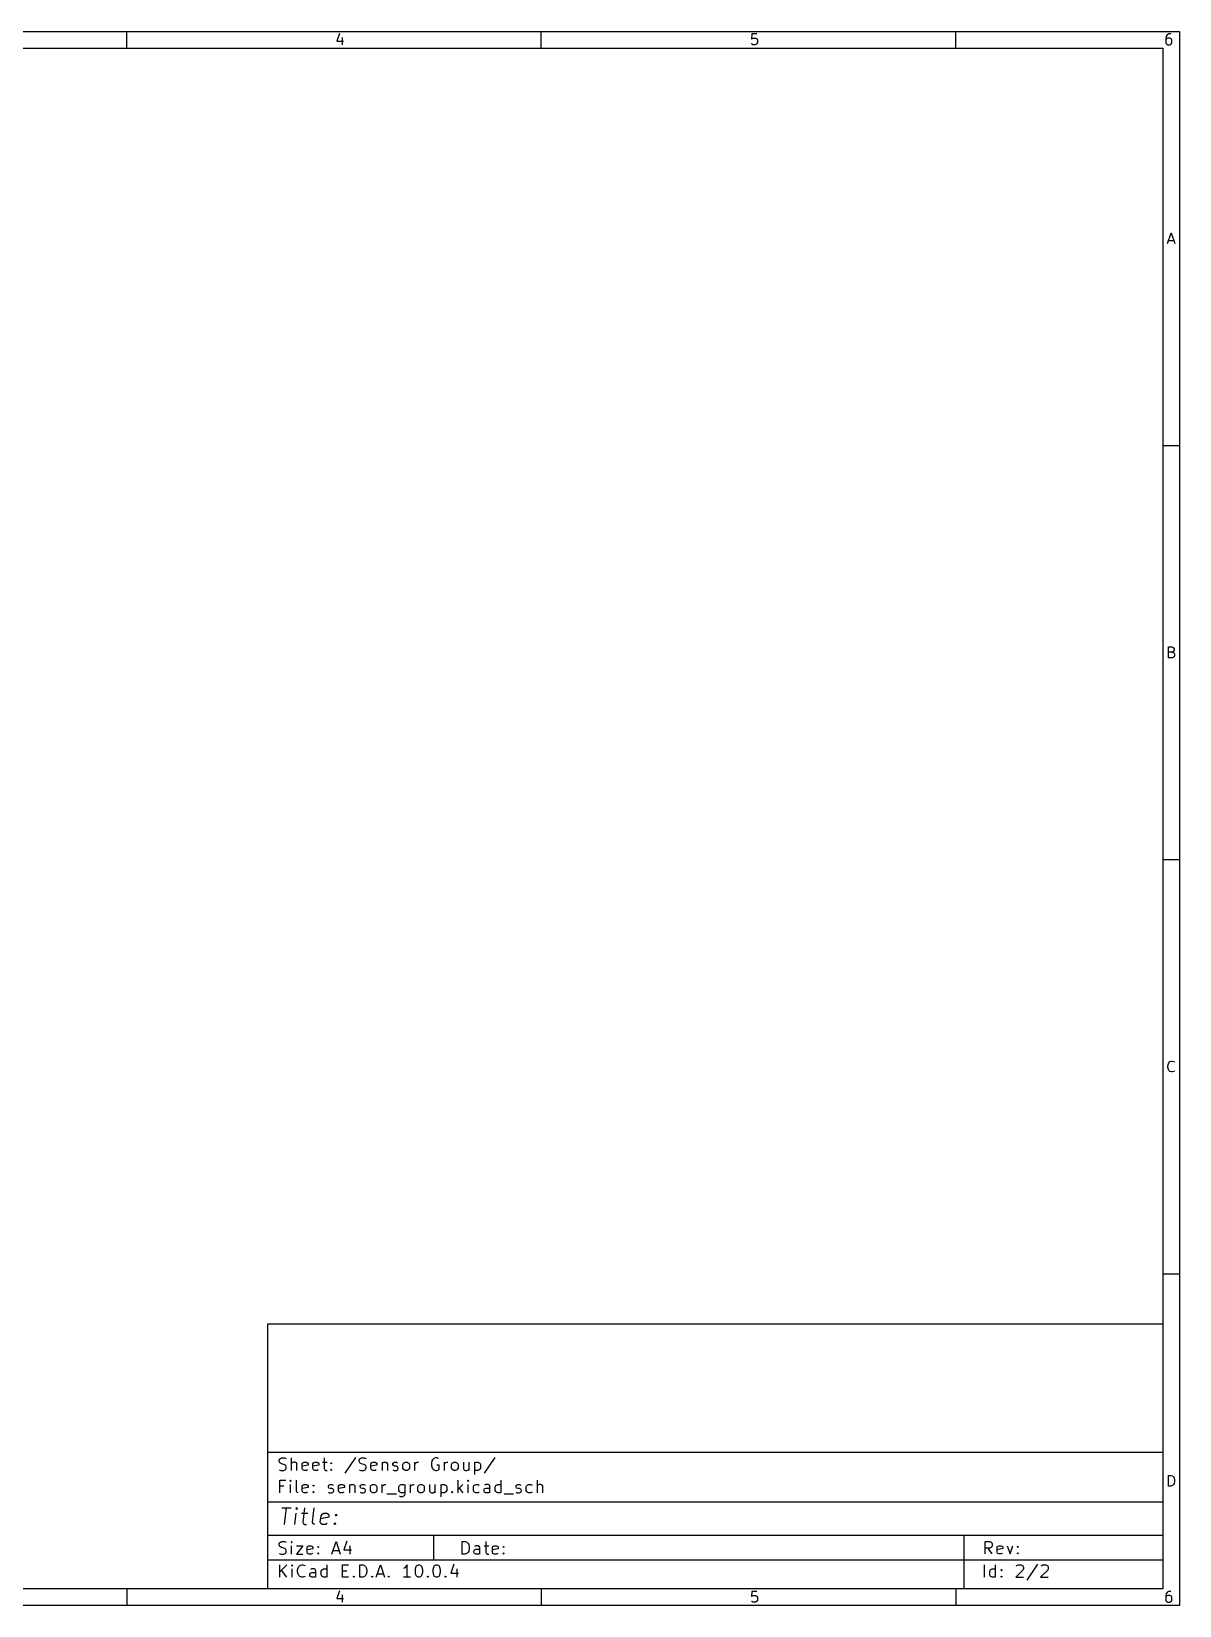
# Model space of a CAD drawing. Header units: millimetres. Extents: x 10 to 287, y -200 to -10.
# Drawn here: x 148.5 to 287, y -200 to -10 of the extents above; entities that cross this region are included whole.
import ezdxf

# ---------------------------------------------------------------- set-up
doc = ezdxf.new("R2010")
doc.units = ezdxf.units.MM
doc.layers.add('RED', color=14, linetype='CONTINUOUS')

msp = doc.modelspace()

# ---------------------------------------------------------------- linework, layer by layer
at = {"layer": 'RED', "linetype": 'CONTINUOUS'}
for p, q in [((10, -10), (287.0022, -10)), ((160, -12), (160, -10)), ((185.6557, -10.2318), (185.3462, -11.1603)), ((185.3462, -11.1603), (186.1509, -11.1603)), ((185.9652, -10.727), (185.9652, -11.5937)), ((210, -12), (210, -10)), ((235.4081, -10.2937), (235.3462, -10.9127)), ((235.3462, -10.9127), (235.4081, -10.8508)), ((236.0271, -10.2937), (235.4081, -10.2937)), ((235.4081, -10.8508), (235.5319, -10.7889)), ((235.5319, -10.7889), (235.8414, -10.7889)), ((235.8414, -10.7889), (235.9652, -10.8508)), ((235.9652, -10.8508), (236.0271, -10.9127)), ((236.0271, -10.9127), (236.089, -11.0365)), ((236.089, -11.346), (236.0271, -11.4698)), ((236.089, -11.0365), (236.089, -11.346)), ((260, -12), (260, -10)), ((285.4081, -10.6032), (285.3462, -10.8508)), ((285.3462, -10.8508), (285.3462, -11.346)), ((285.4081, -10.9127), (285.3462, -11.0365)), ((285.3462, -11.346), (285.4081, -11.4698)), ((285.5319, -10.4175), (285.4081, -10.6032)), ((285.47, -10.8508), (285.4081, -10.9127)), ((285.5938, -10.7889), (285.47, -10.8508)), ((285.5938, -10.3556), (285.5319, -10.4175)), ((285.7176, -10.2937), (285.5938, -10.3556)), ((285.8414, -10.7889), (285.5938, -10.7889)), ((285.9652, -10.2937), (285.7176, -10.2937)), ((285.9652, -10.8508), (285.8414, -10.7889)), ((286.0271, -10.9127), (285.9652, -10.8508)), ((286.089, -11.0365), (286.0271, -10.9127)), ((286.0271, -11.4698), (286.089, -11.346)), ((286.089, -11.346), (286.089, -11.0365)), ((287.0022, -10), (287.0022, -200.0072)), ((12, -12), (285.0022, -12)), ((235.4081, -11.5318), (235.3462, -11.4698)), ((235.5319, -11.5937), (235.4081, -11.5318)), ((235.8414, -11.5937), (235.5319, -11.5937)), ((235.9652, -11.5318), (235.8414, -11.5937)), ((236.0271, -11.4698), (235.9652, -11.5318)), ((285.0022, -12), (285.0022, -198.0072)), ((285.4081, -11.4698), (285.47, -11.5318)), ((285.47, -11.5318), (285.5938, -11.5937)), ((285.5938, -11.5937), (285.8414, -11.5937)), ((285.8414, -11.5937), (285.9652, -11.5318)), ((285.9652, -11.5318), (286.0271, -11.4698)), ((285.5689, -35.5937), (286.0022, -34.2937)), ((285.6927, -35.2222), (286.3117, -35.2222)), ((286.0022, -34.2937), (286.4355, -35.5937)), ((287.0022, -60), (285.0022, -60)), ((285.6617, -85.5937), (285.6617, -84.2937)), ((285.6617, -84.2937), (286.095, -84.2937)), ((286.095, -84.9127), (285.6617, -84.9127)), ((286.095, -84.2937), (286.2188, -84.3556)), ((286.2188, -84.8508), (286.095, -84.9127)), ((286.095, -84.9127), (286.2807, -84.9746)), ((286.2188, -84.3556), (286.2807, -84.4175)), ((286.2807, -84.7889), (286.2188, -84.8508)), ((286.2807, -84.4175), (286.3426, -84.5413)), ((286.3426, -84.6651), (286.2807, -84.7889)), ((286.2807, -84.9746), (286.3426, -85.0365)), ((286.3426, -85.4698), (286.2807, -85.5318)), ((286.3426, -84.5413), (286.3426, -84.6651)), ((286.3426, -85.0365), (286.4045, -85.1603)), ((286.4045, -85.346), (286.3426, -85.4698)), ((286.4045, -85.1603), (286.4045, -85.346)), ((286.1569, -85.5937), (285.6617, -85.5937)), ((286.2807, -85.5318), (286.1569, -85.5937)), ((287.0022, -110), (285.0022, -110)), ((285.5998, -134.8508), (285.6617, -134.6032)), ((285.5998, -135.0365), (285.5998, -134.8508)), ((285.6617, -134.6032), (285.7236, -134.4794)), ((285.7236, -134.4794), (285.8474, -134.3556)), ((285.8474, -134.3556), (286.0331, -134.2937)), ((286.0331, -134.2937), (286.1569, -134.2937)), ((286.1569, -134.2937), (286.3426, -134.3556)), ((286.3426, -134.3556), (286.4045, -134.4175)), ((285.6617, -135.2841), (285.5998, -135.0365)), ((285.7236, -135.4079), (285.6617, -135.2841)), ((285.8474, -135.5318), (285.7236, -135.4079)), ((286.0331, -135.5937), (285.8474, -135.5318)), ((286.1569, -135.5937), (286.0331, -135.5937)), ((286.3426, -135.5318), (286.1569, -135.5937)), ((286.4045, -135.4698), (286.3426, -135.5318)), ((287.0022, -160), (285.0022, -160)), ((177.0022, -166.0072), (285.0022, -166.0072)), ((177.0022, -198.0072), (177.0022, -166.0072)), ((285.0022, -166.0072), (285.0022, -198.0072)), ((177.0022, -181.5072), (285.0022, -181.5072)), ((178.3865, -182.479), (178.4579, -182.3361)), ((178.4579, -182.3361), (178.5293, -182.2647)), ((178.5293, -182.2647), (178.6722, -182.1933)), ((178.6722, -182.1933), (179.0293, -182.1933)), ((179.0293, -182.1933), (179.2436, -182.2647)), ((179.8865, -183.6933), (179.8865, -182.1933)), ((183.815, -182.1933), (183.815, -183.479)), ((187.6007, -182.1219), (186.315, -184.0504)), ((188.0293, -182.479), (188.1007, -182.3361)), ((188.1007, -182.3361), (188.1721, -182.2647)), ((188.1721, -182.2647), (188.315, -182.1933)), ((188.315, -182.1933), (188.6721, -182.1933)), ((188.6721, -182.1933), (188.8864, -182.2647)), ((197.0293, -182.2647), (196.8864, -182.4076)), ((197.2436, -182.1933), (197.0293, -182.2647)), ((197.4579, -182.1933), (197.2436, -182.1933)), ((197.6007, -182.2647), (197.4579, -182.1933)), ((204.3863, -182.1219), (203.1006, -184.0504)), ((178.3865, -182.6219), (178.3865, -182.479)), ((178.4579, -182.7647), (178.3865, -182.6219)), ((178.3865, -183.6219), (178.6008, -183.6933)), ((178.5293, -182.8361), (178.4579, -182.7647)), ((178.6722, -182.9076), (178.5293, -182.8361)), ((178.6008, -183.6933), (178.9579, -183.6933)), ((178.9579, -182.979), (178.6722, -182.9076)), ((179.1008, -183.0504), (178.9579, -182.979)), ((178.9579, -183.6933), (179.1008, -183.6219)), ((179.1722, -183.1219), (179.1008, -183.0504)), ((179.1008, -183.6219), (179.1722, -183.5504)), ((179.2436, -183.2647), (179.1722, -183.1219)), ((179.1722, -183.5504), (179.2436, -183.4076)), ((179.2436, -183.4076), (179.2436, -183.2647)), ((179.9579, -182.7647), (179.8865, -182.8361)), ((180.1008, -182.6933), (179.9579, -182.7647)), ((180.3151, -182.6933), (180.1008, -182.6933)), ((180.4579, -182.7647), (180.3151, -182.6933)), ((180.5294, -182.9076), (180.4579, -182.7647)), ((180.5294, -183.6933), (180.5294, -182.9076)), ((181.1722, -182.9076), (181.2436, -182.7647)), ((181.1722, -183.479), (181.1722, -182.9076)), ((181.8865, -183.0504), (181.1722, -183.1933)), ((181.2436, -183.6219), (181.1722, -183.479)), ((181.2436, -182.7647), (181.3865, -182.6933)), ((181.3865, -183.6933), (181.2436, -183.6219)), ((181.3865, -182.6933), (181.6722, -182.6933)), ((181.6722, -183.6933), (181.3865, -183.6933)), ((181.6722, -182.6933), (181.815, -182.7647)), ((181.815, -183.6219), (181.6722, -183.6933)), ((181.815, -182.7647), (181.8865, -182.9076)), ((181.8865, -182.9076), (181.8865, -183.0504)), ((182.4579, -182.9076), (182.5293, -182.7647)), ((182.4579, -183.479), (182.4579, -182.9076)), ((183.1722, -183.0504), (182.4579, -183.1933)), ((182.5293, -183.6219), (182.4579, -183.479)), ((182.5293, -182.7647), (182.6722, -182.6933)), ((182.6722, -183.6933), (182.5293, -183.6219)), ((182.6722, -182.6933), (182.9579, -182.6933)), ((182.9579, -183.6933), (182.6722, -183.6933)), ((182.9579, -182.6933), (183.1007, -182.7647)), ((183.1007, -183.6219), (182.9579, -183.6933)), ((183.1007, -182.7647), (183.1722, -182.9076)), ((183.1722, -182.9076), (183.1722, -183.0504)), ((183.6007, -182.6933), (184.1721, -182.6933)), ((183.815, -183.479), (183.8864, -183.6219)), ((183.8864, -183.6219), (184.0293, -183.6933)), ((184.0293, -183.6933), (184.1721, -183.6933)), ((184.6007, -182.8361), (184.6721, -182.7647)), ((184.6721, -182.9076), (184.6007, -182.8361)), ((184.6007, -183.6219), (184.6721, -183.5504)), ((184.6721, -183.6933), (184.6007, -183.6219)), ((184.6721, -182.7647), (184.7435, -182.8361)), ((184.6721, -182.7647), (184.6721, -182.9076)), ((184.7435, -182.8361), (184.6721, -182.9076)), ((184.6721, -183.5504), (184.7435, -183.6219)), ((184.6721, -183.5504), (184.6721, -183.6933)), ((184.7435, -183.6219), (184.6721, -183.6933)), ((188.0293, -182.6219), (188.0293, -182.479)), ((188.1007, -182.7647), (188.0293, -182.6219)), ((188.0293, -183.6219), (188.2436, -183.6933)), ((188.1721, -182.8361), (188.1007, -182.7647)), ((188.315, -182.9076), (188.1721, -182.8361)), ((188.2436, -183.6933), (188.6007, -183.6933)), ((188.6007, -182.979), (188.315, -182.9076)), ((188.7436, -183.0504), (188.6007, -182.979)), ((188.6007, -183.6933), (188.7436, -183.6219)), ((188.815, -183.1219), (188.7436, -183.0504)), ((188.7436, -183.6219), (188.815, -183.5504)), ((188.8864, -183.2647), (188.815, -183.1219)), ((188.815, -183.5504), (188.8864, -183.4076)), ((188.8864, -183.4076), (188.8864, -183.2647)), ((189.4579, -182.9076), (189.5293, -182.7647)), ((189.4579, -183.479), (189.4579, -182.9076)), ((190.1722, -183.0504), (189.4579, -183.1933)), ((189.5293, -183.6219), (189.4579, -183.479)), ((189.5293, -182.7647), (189.6722, -182.6933)), ((189.6722, -183.6933), (189.5293, -183.6219)), ((189.6722, -182.6933), (189.9579, -182.6933)), ((189.9579, -183.6933), (189.6722, -183.6933)), ((189.9579, -182.6933), (190.1007, -182.7647)), ((190.1007, -183.6219), (189.9579, -183.6933)), ((190.1007, -182.7647), (190.1722, -182.9076)), ((190.1722, -182.9076), (190.1722, -183.0504)), ((190.815, -182.6933), (190.815, -183.6933)), ((190.815, -182.8361), (190.8864, -182.7647)), ((190.8864, -182.7647), (191.0293, -182.6933)), ((191.0293, -182.6933), (191.2436, -182.6933)), ((191.2436, -182.6933), (191.3864, -182.7647)), ((191.3864, -182.7647), (191.4579, -182.9076)), ((191.4579, -182.9076), (191.4579, -183.6933)), ((192.1007, -182.9076), (192.1721, -182.7647)), ((192.1007, -182.979), (192.1007, -182.9076)), ((192.1721, -183.1219), (192.1007, -182.979)), ((192.1007, -183.6219), (192.2435, -183.6933)), ((192.1721, -182.7647), (192.315, -182.6933)), ((192.315, -183.1933), (192.1721, -183.1219)), ((192.2435, -183.6933), (192.5292, -183.6933)), ((192.315, -182.6933), (192.5292, -182.6933)), ((192.5292, -183.1933), (192.315, -183.1933)), ((192.5292, -182.6933), (192.6721, -182.7647)), ((192.6721, -183.2647), (192.5292, -183.1933)), ((192.5292, -183.6933), (192.6721, -183.6219)), ((192.7435, -183.4076), (192.6721, -183.2647)), ((192.6721, -183.6219), (192.7435, -183.479)), ((192.7435, -183.479), (192.7435, -183.4076)), ((193.315, -182.979), (193.3864, -182.8361)), ((193.315, -183.4076), (193.315, -182.979)), ((193.3864, -183.5504), (193.315, -183.4076)), ((193.3864, -182.8361), (193.4578, -182.7647)), ((193.4578, -183.6219), (193.3864, -183.5504)), ((193.4578, -182.7647), (193.6007, -182.6933)), ((193.6007, -183.6933), (193.4578, -183.6219)), ((193.6007, -182.6933), (193.815, -182.6933)), ((193.815, -183.6933), (193.6007, -183.6933)), ((193.815, -182.6933), (193.9578, -182.7647)), ((193.9578, -183.6219), (193.815, -183.6933)), ((193.9578, -182.7647), (194.0293, -182.8361)), ((194.0293, -183.5504), (193.9578, -183.6219)), ((194.0293, -182.8361), (194.1007, -182.979)), ((194.1007, -183.4076), (194.0293, -183.5504)), ((194.1007, -182.979), (194.1007, -183.4076)), ((194.7435, -183.6933), (194.7435, -182.6933)), ((194.7435, -182.979), (194.8149, -182.8361)), ((194.8149, -182.8361), (194.8864, -182.7647)), ((194.8864, -182.7647), (195.0292, -182.6933)), ((195.0292, -182.6933), (195.1721, -182.6933)), ((196.815, -182.5504), (196.7436, -182.8361)), ((196.7436, -182.8361), (196.7436, -183.0504)), ((196.7436, -183.0504), (196.815, -183.3361)), ((196.8864, -182.4076), (196.815, -182.5504)), ((196.815, -183.3361), (196.8864, -183.479)), ((196.8864, -183.479), (197.0293, -183.6219)), ((197.0293, -183.6219), (197.2436, -183.6933)), ((197.2436, -183.6933), (197.3864, -183.6933)), ((197.6721, -183.0504), (197.3864, -183.0504)), ((197.3864, -183.6933), (197.6007, -183.6219)), ((197.6007, -183.6219), (197.6721, -183.5504)), ((197.6721, -183.5504), (197.6721, -183.0504)), ((198.315, -183.6933), (198.315, -182.6933)), ((198.315, -182.979), (198.3864, -182.8361)), ((198.3864, -182.8361), (198.4579, -182.7647)), ((198.4579, -182.7647), (198.6007, -182.6933)), ((198.6007, -182.6933), (198.7436, -182.6933)), ((199.1722, -182.979), (199.2436, -182.8361)), ((199.1722, -183.4076), (199.1722, -182.979)), ((199.2436, -183.5504), (199.1722, -183.4076)), ((199.2436, -182.8361), (199.315, -182.7647)), ((199.315, -183.6219), (199.2436, -183.5504)), ((199.315, -182.7647), (199.4579, -182.6933)), ((199.4579, -183.6933), (199.315, -183.6219)), ((199.4579, -182.6933), (199.6722, -182.6933)), ((199.6722, -183.6933), (199.4579, -183.6933)), ((199.6722, -182.6933), (199.815, -182.7647)), ((199.815, -183.6219), (199.6722, -183.6933)), ((199.815, -182.7647), (199.8865, -182.8361)), ((199.8865, -183.5504), (199.815, -183.6219)), ((199.8865, -182.8361), (199.9579, -182.979)), ((199.9579, -183.4076), (199.8865, -183.5504)), ((199.9579, -182.979), (199.9579, -183.4076)), ((200.6007, -182.6933), (200.6007, -183.479)), ((200.6007, -183.479), (200.6721, -183.6219)), ((200.6721, -183.6219), (200.815, -183.6933)), ((200.815, -183.6933), (201.0293, -183.6933)), ((201.0293, -183.6933), (201.1721, -183.6219)), ((201.1721, -183.6219), (201.2436, -183.5504)), ((201.2436, -182.6933), (201.2436, -183.6933)), ((201.9578, -182.6933), (201.9578, -184.1933)), ((201.9578, -182.7647), (202.1007, -182.6933)), ((202.1007, -183.6933), (201.9578, -183.6219)), ((202.1007, -182.6933), (202.3864, -182.6933)), ((202.3864, -183.6933), (202.1007, -183.6933)), ((202.3864, -182.6933), (202.5292, -182.7647)), ((202.5292, -183.6219), (202.3864, -183.6933)), ((202.5292, -182.7647), (202.6007, -182.8361)), ((202.6007, -183.5504), (202.5292, -183.6219)), ((202.6007, -182.8361), (202.6721, -182.979)), ((202.6721, -183.4076), (202.6007, -183.5504)), ((202.6721, -182.979), (202.6721, -183.4076)), ((285.6617, -185.5937), (285.6617, -184.2937)), ((285.6617, -184.2937), (285.9712, -184.2937)), ((285.9712, -184.2937), (286.1569, -184.3556)), ((178.4579, -186.3933), (178.4579, -184.8933)), ((178.4579, -184.8933), (179.1722, -184.8933)), ((178.9579, -185.6076), (178.4579, -185.6076)), ((179.7436, -184.8933), (179.6722, -184.9647)), ((179.6722, -184.9647), (179.7436, -185.0361)), ((179.815, -184.9647), (179.7436, -184.8933)), ((179.7436, -184.8933), (179.7436, -185.0361)), ((179.7436, -185.0361), (179.815, -184.9647)), ((179.7436, -186.3933), (179.7436, -185.3933)), ((180.4579, -186.179), (180.4579, -184.8933)), ((180.5293, -186.3219), (180.4579, -186.179)), ((181.1722, -185.6076), (181.2436, -185.4647)), ((181.1722, -186.179), (181.1722, -185.6076)), ((181.8865, -185.7504), (181.1722, -185.8933)), ((181.2436, -186.3219), (181.1722, -186.179)), ((181.2436, -185.4647), (181.3865, -185.3933)), ((181.3865, -185.3933), (181.6722, -185.3933)), ((181.6722, -185.3933), (181.815, -185.4647)), ((181.815, -185.4647), (181.8865, -185.6076)), ((181.8865, -185.6076), (181.8865, -185.7504)), ((182.4579, -185.5361), (182.5293, -185.4647)), ((182.5293, -185.6076), (182.4579, -185.5361)), ((182.5293, -185.4647), (182.6007, -185.5361)), ((182.5293, -185.4647), (182.5293, -185.6076)), ((182.6007, -185.5361), (182.5293, -185.6076)), ((184.3151, -185.6076), (184.3865, -185.4647)), ((184.3151, -185.679), (184.3151, -185.6076)), ((184.3865, -185.8219), (184.3151, -185.679)), ((184.3865, -185.4647), (184.5294, -185.3933)), ((184.5294, -185.8933), (184.3865, -185.8219)), ((184.5294, -185.3933), (184.7436, -185.3933)), ((184.7436, -185.8933), (184.5294, -185.8933)), ((184.7436, -185.3933), (184.8865, -185.4647)), ((184.8865, -185.9647), (184.7436, -185.8933)), ((184.9579, -186.1076), (184.8865, -185.9647)), ((184.8865, -186.3219), (184.9579, -186.179)), ((184.9579, -186.179), (184.9579, -186.1076)), ((185.5294, -185.6076), (185.6008, -185.4647)), ((185.5294, -186.179), (185.5294, -185.6076)), ((186.2437, -185.7504), (185.5294, -185.8933)), ((185.6008, -186.3219), (185.5294, -186.179)), ((185.6008, -185.4647), (185.7437, -185.3933)), ((185.7437, -185.3933), (186.0294, -185.3933)), ((186.0294, -185.3933), (186.1722, -185.4647)), ((186.1722, -185.4647), (186.2437, -185.6076)), ((186.2437, -185.6076), (186.2437, -185.7504)), ((186.8865, -185.3933), (186.8865, -186.3933)), ((186.8865, -185.5361), (186.9579, -185.4647)), ((186.9579, -185.4647), (187.1008, -185.3933)), ((187.1008, -185.3933), (187.3151, -185.3933)), ((187.3151, -185.3933), (187.4579, -185.4647)), ((187.4579, -185.4647), (187.5294, -185.6076)), ((187.5294, -185.6076), (187.5294, -186.3933)), ((188.1722, -185.6076), (188.2436, -185.4647)), ((188.1722, -185.679), (188.1722, -185.6076)), ((188.2436, -185.8219), (188.1722, -185.679)), ((188.2436, -185.4647), (188.3865, -185.3933)), ((188.3865, -185.8933), (188.2436, -185.8219)), ((188.3865, -185.3933), (188.6007, -185.3933)), ((188.6007, -185.8933), (188.3865, -185.8933)), ((188.6007, -185.3933), (188.7436, -185.4647)), ((188.7436, -185.9647), (188.6007, -185.8933)), ((188.815, -186.1076), (188.7436, -185.9647)), ((188.7436, -186.3219), (188.815, -186.179)), ((188.815, -186.179), (188.815, -186.1076)), ((189.3865, -185.679), (189.4579, -185.5361)), ((189.3865, -186.1076), (189.3865, -185.679)), ((189.4579, -186.2504), (189.3865, -186.1076)), ((189.4579, -185.5361), (189.5293, -185.4647)), ((189.5293, -185.4647), (189.6722, -185.3933)), ((189.6722, -185.3933), (189.8865, -185.3933)), ((189.8865, -185.3933), (190.0293, -185.4647)), ((190.0293, -185.4647), (190.1008, -185.5361)), ((190.1008, -185.5361), (190.1722, -185.679)), ((190.1722, -186.1076), (190.1008, -186.2504)), ((190.1722, -185.679), (190.1722, -186.1076)), ((190.815, -186.3933), (190.815, -185.3933)), ((190.815, -185.679), (190.8864, -185.5361)), ((190.8864, -185.5361), (190.9579, -185.4647)), ((190.9579, -185.4647), (191.1007, -185.3933)), ((191.1007, -185.3933), (191.2436, -185.3933)), ((192.8151, -185.679), (192.8865, -185.5361)), ((192.8151, -186.1076), (192.8151, -185.679)), ((192.8865, -186.2504), (192.8151, -186.1076)), ((192.8865, -185.5361), (192.9579, -185.4647)), ((192.9579, -185.4647), (193.1008, -185.3933)), ((193.1008, -185.3933), (193.3865, -185.3933)), ((193.3865, -185.3933), (193.5294, -185.4647)), ((193.5294, -185.3933), (193.5294, -186.6076)), ((194.2436, -186.3933), (194.2436, -185.3933)), ((194.2436, -185.679), (194.315, -185.5361)), ((194.315, -185.5361), (194.3865, -185.4647)), ((194.3865, -185.4647), (194.5293, -185.3933)), ((194.5293, -185.3933), (194.6722, -185.3933)), ((195.1008, -185.679), (195.1722, -185.5361)), ((195.1008, -186.1076), (195.1008, -185.679)), ((195.1722, -186.2504), (195.1008, -186.1076)), ((195.1722, -185.5361), (195.2436, -185.4647)), ((195.2436, -185.4647), (195.3865, -185.3933)), ((195.3865, -185.3933), (195.6008, -185.3933)), ((195.6008, -185.3933), (195.7436, -185.4647)), ((195.7436, -185.4647), (195.8151, -185.5361)), ((195.8151, -185.5361), (195.8865, -185.679)), ((195.8865, -186.1076), (195.8151, -186.2504)), ((195.8865, -185.679), (195.8865, -186.1076)), ((196.5293, -185.3933), (196.5293, -186.179)), ((196.5293, -186.179), (196.6007, -186.3219)), ((197.1722, -185.3933), (197.1722, -186.3933)), ((197.8864, -185.3933), (197.8864, -186.8933)), ((197.8864, -185.4647), (198.0293, -185.3933)), ((198.0293, -185.3933), (198.315, -185.3933)), ((198.315, -185.3933), (198.4578, -185.4647)), ((198.4578, -185.4647), (198.5293, -185.5361)), ((198.5293, -185.5361), (198.6007, -185.679)), ((198.6007, -186.1076), (198.5293, -186.2504)), ((198.6007, -185.679), (198.6007, -186.1076)), ((199.9578, -186.3933), (199.9578, -184.8933)), ((200.5292, -185.3933), (199.9578, -185.9647)), ((200.1007, -185.8219), (200.5292, -186.3933)), ((201.1721, -184.8933), (201.1007, -184.9647)), ((201.1007, -184.9647), (201.1721, -185.0361)), ((201.2435, -184.9647), (201.1721, -184.8933)), ((201.1721, -184.8933), (201.1721, -185.0361)), ((201.1721, -185.0361), (201.2435, -184.9647)), ((201.1721, -186.3933), (201.1721, -185.3933)), ((201.815, -185.679), (201.8864, -185.5361)), ((201.815, -186.1076), (201.815, -185.679)), ((201.8864, -186.2504), (201.815, -186.1076)), ((201.8864, -185.5361), (201.9578, -185.4647)), ((201.9578, -185.4647), (202.1007, -185.3933)), ((202.1007, -185.3933), (202.3864, -185.3933)), ((202.3864, -185.3933), (202.5293, -185.4647)), ((203.1007, -186.0361), (203.1721, -185.8933)), ((203.1007, -186.179), (203.1007, -186.0361)), ((203.1721, -186.3219), (203.1007, -186.179)), ((203.315, -185.3933), (203.1721, -185.4647)), ((203.1721, -185.8933), (203.315, -185.8219)), ((203.6007, -185.3933), (203.315, -185.3933)), ((203.315, -185.8219), (203.6721, -185.8219)), ((203.7435, -185.4647), (203.6007, -185.3933)), ((203.6721, -185.8219), (203.815, -185.7504)), ((203.815, -185.6076), (203.7435, -185.4647)), ((203.815, -186.3933), (203.815, -185.6076)), ((204.4578, -185.679), (204.5292, -185.5361)), ((204.4578, -186.1076), (204.4578, -185.679)), ((204.5292, -186.2504), (204.4578, -186.1076)), ((204.5292, -185.5361), (204.6006, -185.4647)), ((204.6006, -185.4647), (204.7435, -185.3933)), ((204.7435, -185.3933), (205.0292, -185.3933)), ((205.0292, -185.3933), (205.1721, -185.4647)), ((205.1721, -186.3933), (205.1721, -184.8933)), ((206.9578, -185.6076), (207.0292, -185.4647)), ((206.9578, -185.679), (206.9578, -185.6076)), ((207.0292, -185.8219), (206.9578, -185.679)), ((207.0292, -185.4647), (207.1721, -185.3933)), ((207.1721, -185.8933), (207.0292, -185.8219)), ((207.1721, -185.3933), (207.3863, -185.3933)), ((207.3863, -185.8933), (207.1721, -185.8933)), ((207.3863, -185.3933), (207.5292, -185.4647)), ((207.5292, -185.9647), (207.3863, -185.8933)), ((207.6006, -186.1076), (207.5292, -185.9647)), ((207.5292, -186.3219), (207.6006, -186.179)), ((207.6006, -186.179), (207.6006, -186.1076)), ((208.1721, -185.679), (208.2435, -185.5361)), ((208.1721, -186.1076), (208.1721, -185.679)), ((208.2435, -186.2504), (208.1721, -186.1076)), ((208.2435, -185.5361), (208.3149, -185.4647)), ((208.3149, -185.4647), (208.4578, -185.3933)), ((208.4578, -185.3933), (208.7435, -185.3933)), ((208.7435, -185.3933), (208.8864, -185.4647)), ((209.5292, -186.3933), (209.5292, -184.8933)), ((209.6006, -185.4647), (209.5292, -185.5361)), ((209.7435, -185.3933), (209.6006, -185.4647)), ((209.9578, -185.3933), (209.7435, -185.3933)), ((210.1006, -185.4647), (209.9578, -185.3933)), ((210.1721, -185.6076), (210.1006, -185.4647)), ((210.1721, -186.3933), (210.1721, -185.6076)), ((285.9712, -185.5937), (285.6617, -185.5937)), ((286.1569, -185.5318), (285.9712, -185.5937)), ((286.1569, -184.3556), (286.2807, -184.4794)), ((286.2807, -185.4079), (286.1569, -185.5318)), ((286.2807, -184.4794), (286.3426, -184.6032)), ((286.3426, -185.2841), (286.2807, -185.4079)), ((286.3426, -184.6032), (286.4045, -184.8508)), ((286.4045, -185.0365), (286.3426, -185.2841)), ((286.4045, -184.8508), (286.4045, -185.0365)), ((177.0022, -187.5072), (285.0022, -187.5072)), ((180.6722, -186.3933), (180.5293, -186.3219)), ((181.3865, -186.3933), (181.2436, -186.3219)), ((181.6722, -186.3933), (181.3865, -186.3933)), ((181.815, -186.3219), (181.6722, -186.3933)), ((182.4579, -186.3219), (182.5293, -186.2504)), ((182.5293, -186.3933), (182.4579, -186.3219)), ((182.5293, -186.2504), (182.6007, -186.3219)), ((182.5293, -186.2504), (182.5293, -186.3933)), ((182.6007, -186.3219), (182.5293, -186.3933)), ((184.3151, -186.3219), (184.4579, -186.3933)), ((184.4579, -186.3933), (184.7436, -186.3933)), ((184.7436, -186.3933), (184.8865, -186.3219)), ((185.7437, -186.3933), (185.6008, -186.3219)), ((186.0294, -186.3933), (185.7437, -186.3933)), ((186.1722, -186.3219), (186.0294, -186.3933)), ((188.1722, -186.3219), (188.315, -186.3933)), ((188.315, -186.3933), (188.6007, -186.3933)), ((188.6007, -186.3933), (188.7436, -186.3219)), ((189.5293, -186.3219), (189.4579, -186.2504)), ((189.6722, -186.3933), (189.5293, -186.3219)), ((189.8865, -186.3933), (189.6722, -186.3933)), ((190.0293, -186.3219), (189.8865, -186.3933)), ((190.1008, -186.2504), (190.0293, -186.3219)), ((191.3865, -186.5361), (192.5293, -186.5361)), ((192.9579, -186.3219), (192.8865, -186.2504)), ((193.0294, -186.8933), (192.8865, -186.8219)), ((193.1008, -186.3933), (192.9579, -186.3219)), ((193.2436, -186.8933), (193.0294, -186.8933)), ((193.3865, -186.3933), (193.1008, -186.3933)), ((193.3865, -186.8219), (193.2436, -186.8933)), ((193.5294, -186.3219), (193.3865, -186.3933)), ((193.4579, -186.7504), (193.3865, -186.8219)), ((193.5294, -186.6076), (193.4579, -186.7504)), ((195.2436, -186.3219), (195.1722, -186.2504)), ((195.3865, -186.3933), (195.2436, -186.3219)), ((195.6008, -186.3933), (195.3865, -186.3933)), ((195.7436, -186.3219), (195.6008, -186.3933)), ((195.8151, -186.2504), (195.7436, -186.3219)), ((196.6007, -186.3219), (196.7436, -186.3933)), ((196.7436, -186.3933), (196.9579, -186.3933)), ((196.9579, -186.3933), (197.1007, -186.3219)), ((197.1007, -186.3219), (197.1722, -186.2504)), ((198.0293, -186.3933), (197.8864, -186.3219)), ((198.315, -186.3933), (198.0293, -186.3933)), ((198.4578, -186.3219), (198.315, -186.3933)), ((198.5293, -186.2504), (198.4578, -186.3219)), ((199.1721, -186.3219), (199.2435, -186.2504)), ((199.2435, -186.3933), (199.1721, -186.3219)), ((199.2435, -186.2504), (199.3149, -186.3219)), ((199.2435, -186.2504), (199.2435, -186.3933)), ((199.3149, -186.3219), (199.2435, -186.3933)), ((201.9578, -186.3219), (201.8864, -186.2504)), ((202.1007, -186.3933), (201.9578, -186.3219)), ((202.3864, -186.3933), (202.1007, -186.3933)), ((202.5293, -186.3219), (202.3864, -186.3933)), ((203.315, -186.3933), (203.1721, -186.3219)), ((203.6721, -186.3933), (203.315, -186.3933)), ((203.815, -186.3219), (203.6721, -186.3933)), ((204.6006, -186.3219), (204.5292, -186.2504)), ((204.7435, -186.3933), (204.6006, -186.3219)), ((205.0292, -186.3933), (204.7435, -186.3933)), ((205.1721, -186.3219), (205.0292, -186.3933)), ((205.5292, -186.5361), (206.672, -186.5361)), ((206.9578, -186.3219), (207.1006, -186.3933)), ((207.1006, -186.3933), (207.3863, -186.3933)), ((207.3863, -186.3933), (207.5292, -186.3219)), ((208.3149, -186.3219), (208.2435, -186.2504)), ((208.4578, -186.3933), (208.3149, -186.3219)), ((208.7435, -186.3933), (208.4578, -186.3933)), ((208.8864, -186.3219), (208.7435, -186.3933)), ((178.6938, -188.2116), (179.8367, -188.2116)), ((179.0153, -190.2116), (179.2653, -188.2116)), ((180.2533, -190.2116), (180.42, -188.8783)), ((180.5033, -188.2116), (180.3962, -188.3068)), ((180.3962, -188.3068), (180.4795, -188.4021)), ((180.5033, -188.2116), (180.4795, -188.4021)), ((180.4795, -188.4021), (180.5867, -188.3068)), ((180.5867, -188.3068), (180.5033, -188.2116)), ((181.0867, -188.8783), (181.8486, -188.8783)), ((181.4557, -188.2116), (181.2415, -189.9259)), ((181.2415, -189.9259), (181.3129, -190.1164)), ((182.3844, -189.9259), (182.5986, -188.2116)), ((182.4558, -190.1164), (182.3844, -189.9259)), ((183.3367, -189.9259), (183.432, -189.164)), ((183.4081, -190.1164), (183.3367, -189.9259)), ((184.3605, -189.3544), (183.3843, -189.5449)), ((183.432, -189.164), (183.551, -188.9735)), ((183.551, -188.9735), (183.7534, -188.8783)), ((183.7534, -188.8783), (184.1343, -188.8783)), ((184.1343, -188.8783), (184.3129, -188.9735)), ((184.3129, -188.9735), (184.3843, -189.164)), ((184.3843, -189.164), (184.3605, -189.3544)), ((185.1582, -189.0687), (185.2653, -188.9735)), ((185.2415, -189.164), (185.1582, -189.0687)), ((185.2653, -188.9735), (185.2415, -189.164)), ((185.3486, -189.0687), (185.2415, -189.164)), ((185.2653, -188.9735), (185.3486, -189.0687)), ((177.0022, -191.5072), (285.0022, -191.5072)), ((181.3129, -190.1164), (181.4915, -190.2116)), ((181.4915, -190.2116), (181.6819, -190.2116)), ((182.6344, -190.2116), (182.4558, -190.1164)), ((183.5867, -190.2116), (183.4081, -190.1164)), ((183.9677, -190.2116), (183.5867, -190.2116)), ((184.17, -190.1164), (183.9677, -190.2116)), ((185.0272, -190.1164), (185.1343, -190.0211)), ((185.1105, -190.2116), (185.0272, -190.1164)), ((185.1343, -190.0211), (185.1105, -190.2116)), ((185.2177, -190.1164), (185.1105, -190.2116)), ((185.1343, -190.0211), (185.2177, -190.1164)), ((197.0022, -191.5072), (197.0022, -194.5072)), ((261.0022, -191.5072), (261.0022, -198.0072)), ((178.3865, -192.579), (178.4579, -192.4361)), ((178.3865, -192.7219), (178.3865, -192.579)), ((178.4579, -192.8647), (178.3865, -192.7219)), ((178.3865, -193.7219), (178.6008, -193.7933)), ((178.4579, -192.4361), (178.5293, -192.3647)), ((178.5293, -192.9361), (178.4579, -192.8647)), ((178.5293, -192.3647), (178.6722, -192.2933)), ((178.6722, -193.0076), (178.5293, -192.9361)), ((178.6008, -193.7933), (178.9579, -193.7933)), ((178.6722, -192.2933), (179.0293, -192.2933)), ((178.9579, -193.079), (178.6722, -193.0076)), ((179.1008, -193.1504), (178.9579, -193.079)), ((178.9579, -193.7933), (179.1008, -193.7219)), ((179.0293, -192.2933), (179.2436, -192.3647)), ((179.1722, -193.2219), (179.1008, -193.1504)), ((179.1008, -193.7219), (179.1722, -193.6504)), ((179.2436, -193.3647), (179.1722, -193.2219)), ((179.1722, -193.6504), (179.2436, -193.5076)), ((179.2436, -193.5076), (179.2436, -193.3647)), ((179.8865, -192.2933), (179.8151, -192.3647)), ((179.8151, -192.3647), (179.8865, -192.4361)), ((179.9579, -192.3647), (179.8865, -192.2933)), ((179.8865, -192.2933), (179.8865, -192.4361)), ((179.8865, -192.4361), (179.9579, -192.3647)), ((179.8865, -193.7933), (179.8865, -192.7933)), ((180.4579, -192.7933), (181.2437, -192.7933)), ((181.2437, -192.7933), (180.4579, -193.7933)), ((180.4579, -193.7933), (181.2437, -193.7933)), ((181.7437, -193.0076), (181.8151, -192.8647)), ((181.7437, -193.579), (181.7437, -193.0076)), ((182.458, -193.1504), (181.7437, -193.2933)), ((181.8151, -193.7219), (181.7437, -193.579)), ((181.8151, -192.8647), (181.958, -192.7933)), ((181.958, -193.7933), (181.8151, -193.7219)), ((181.958, -192.7933), (182.2437, -192.7933)), ((182.2437, -193.7933), (181.958, -193.7933)), ((182.2437, -192.7933), (182.3865, -192.8647)), ((182.3865, -193.7219), (182.2437, -193.7933)), ((182.3865, -192.8647), (182.458, -193.0076)), ((182.458, -193.0076), (182.458, -193.1504)), ((183.0294, -192.9361), (183.1008, -192.8647)), ((183.1008, -193.0076), (183.0294, -192.9361)), ((183.0294, -193.7219), (183.1008, -193.6504)), ((183.1008, -193.7933), (183.0294, -193.7219)), ((183.1008, -192.8647), (183.1722, -192.9361)), ((183.1008, -192.8647), (183.1008, -193.0076)), ((183.1722, -192.9361), (183.1008, -193.0076)), ((183.1008, -193.6504), (183.1722, -193.7219)), ((183.1008, -193.6504), (183.1008, -193.7933)), ((183.1722, -193.7219), (183.1008, -193.7933)), ((184.7437, -193.7933), (185.2437, -192.2933)), ((184.8866, -193.3647), (185.6009, -193.3647)), ((185.2437, -192.2933), (185.7437, -193.7933)), ((186.5294, -192.2219), (186.1723, -193.2933)), ((186.1723, -193.2933), (187.1008, -193.2933)), ((186.8866, -192.7933), (186.8866, -193.7933)), ((200.4579, -193.7933), (200.4579, -192.2933)), ((200.4579, -192.2933), (200.815, -192.2933)), ((200.815, -193.7933), (200.4579, -193.7933)), ((200.815, -192.2933), (201.0293, -192.3647)), ((201.0293, -193.7219), (200.815, -193.7933)), ((201.0293, -192.3647), (201.1722, -192.5076)), ((201.1722, -193.579), (201.0293, -193.7219)), ((201.1722, -192.5076), (201.2436, -192.6504)), ((201.2436, -193.4361), (201.1722, -193.579)), ((201.2436, -192.6504), (201.315, -192.9361)), ((201.315, -193.1504), (201.2436, -193.4361)), ((201.315, -192.9361), (201.315, -193.1504)), ((201.8865, -193.4361), (201.9579, -193.2933)), ((201.8865, -193.579), (201.8865, -193.4361)), ((201.9579, -193.7219), (201.8865, -193.579)), ((202.1008, -192.7933), (201.9579, -192.8647)), ((201.9579, -193.2933), (202.1008, -193.2219)), ((202.1008, -193.7933), (201.9579, -193.7219)), ((202.3865, -192.7933), (202.1008, -192.7933)), ((202.1008, -193.2219), (202.4579, -193.2219)), ((202.4579, -193.7933), (202.1008, -193.7933)), ((202.5293, -192.8647), (202.3865, -192.7933)), ((202.4579, -193.2219), (202.6008, -193.1504)), ((202.6008, -193.7219), (202.4579, -193.7933)), ((202.6008, -193.0076), (202.5293, -192.8647)), ((202.6008, -193.7933), (202.6008, -193.0076)), ((203.1007, -192.7933), (203.6721, -192.7933)), ((203.315, -192.2933), (203.315, -193.579)), ((203.315, -193.579), (203.3864, -193.7219)), ((203.3864, -193.7219), (203.5293, -193.7933)), ((203.5293, -193.7933), (203.6721, -193.7933)), ((204.1007, -193.0076), (204.1721, -192.8647)), ((204.1007, -193.579), (204.1007, -193.0076)), ((204.815, -193.1504), (204.1007, -193.2933)), ((204.1721, -193.7219), (204.1007, -193.579)), ((204.1721, -192.8647), (204.315, -192.7933)), ((204.315, -193.7933), (204.1721, -193.7219)), ((204.315, -192.7933), (204.6007, -192.7933)), ((204.6007, -193.7933), (204.315, -193.7933)), ((204.6007, -192.7933), (204.7435, -192.8647)), ((204.7435, -193.7219), (204.6007, -193.7933)), ((204.7435, -192.8647), (204.815, -193.0076)), ((204.815, -193.0076), (204.815, -193.1504)), ((205.3864, -192.9361), (205.4578, -192.8647)), ((205.4578, -193.0076), (205.3864, -192.9361)), ((205.3864, -193.7219), (205.4578, -193.6504)), ((205.4578, -193.7933), (205.3864, -193.7219)), ((205.4578, -192.8647), (205.5292, -192.9361)), ((205.4578, -192.8647), (205.4578, -193.0076)), ((205.5292, -192.9361), (205.4578, -193.0076)), ((205.4578, -193.6504), (205.5292, -193.7219)), ((205.4578, -193.6504), (205.4578, -193.7933)), ((205.5292, -193.7219), (205.4578, -193.7933)), ((263.5566, -193.7855), (263.5566, -192.2855)), ((263.5566, -192.2855), (264.128, -192.2855)), ((264.128, -193.0712), (263.5566, -193.0712)), ((264.4137, -193.7855), (263.9137, -193.0712)), ((264.128, -192.2855), (264.2709, -192.3569)), ((264.2709, -192.9998), (264.128, -193.0712)), ((264.2709, -192.3569), (264.3423, -192.4283)), ((264.3423, -192.9283), (264.2709, -192.9998)), ((264.3423, -192.4283), (264.4137, -192.5712)), ((264.4137, -192.7855), (264.3423, -192.9283)), ((264.4137, -192.5712), (264.4137, -192.7855)), ((264.9852, -192.9998), (265.0566, -192.8569)), ((264.9852, -193.5712), (264.9852, -192.9998)), ((265.6995, -193.1426), (264.9852, -193.2855)), ((265.0566, -193.7141), (264.9852, -193.5712)), ((265.0566, -192.8569), (265.1995, -192.7855)), ((265.1995, -193.7855), (265.0566, -193.7141)), ((265.1995, -192.7855), (265.4852, -192.7855)), ((265.4852, -193.7855), (265.1995, -193.7855)), ((265.4852, -192.7855), (265.628, -192.8569)), ((265.628, -193.7141), (265.4852, -193.7855)), ((265.628, -192.8569), (265.6995, -192.9998)), ((265.6995, -192.9998), (265.6995, -193.1426)), ((266.1994, -192.7855), (266.5566, -193.7855)), ((266.5566, -193.7855), (266.9137, -192.7855)), ((267.4138, -192.9283), (267.4852, -192.8569)), ((267.4852, -192.9998), (267.4138, -192.9283)), ((267.4138, -193.7141), (267.4852, -193.6426)), ((267.4852, -193.7855), (267.4138, -193.7141)), ((267.4852, -192.8569), (267.5566, -192.9283)), ((267.4852, -192.8569), (267.4852, -192.9998)), ((267.5566, -192.9283), (267.4852, -192.9998)), ((267.4852, -193.6426), (267.5566, -193.7141)), ((267.4852, -193.6426), (267.4852, -193.7855)), ((267.5566, -193.7141), (267.4852, -193.7855)), ((177.0022, -194.5072), (285.0022, -194.5072)), ((178.4579, -196.5933), (178.4579, -195.0933)), ((179.315, -195.0933), (178.4579, -195.9504)), ((179.9579, -195.0933), (179.8865, -195.1647)), ((179.8865, -195.1647), (179.9579, -195.2361)), ((180.0293, -195.1647), (179.9579, -195.0933)), ((179.9579, -195.0933), (179.9579, -195.2361)), ((179.9579, -195.2361), (180.0293, -195.1647)), ((179.9579, -196.5933), (179.9579, -195.5933)), ((180.6008, -195.7361), (180.6722, -195.4504)), ((180.6722, -195.4504), (180.7436, -195.3076)), ((180.7436, -195.3076), (180.8865, -195.1647)), ((180.8865, -195.1647), (181.1008, -195.0933)), ((181.1008, -195.0933), (181.2436, -195.0933)), ((181.2436, -195.0933), (181.4579, -195.1647)), ((181.4579, -195.1647), (181.5293, -195.2361)), ((182.3151, -195.5933), (182.1722, -195.6647)), ((182.6008, -195.5933), (182.3151, -195.5933)), ((182.7436, -195.6647), (182.6008, -195.5933)), ((182.8151, -195.8076), (182.7436, -195.6647)), ((183.5293, -195.7361), (183.6007, -195.6647)), ((183.6007, -195.6647), (183.7436, -195.5933)), ((183.7436, -195.5933), (184.0293, -195.5933)), ((184.0293, -195.5933), (184.1722, -195.6647)), ((184.1722, -196.5933), (184.1722, -195.0933)), ((186.0293, -196.5933), (186.0293, -195.0933)), ((186.0293, -195.0933), (186.7436, -195.0933)), ((188.1007, -196.5933), (188.1007, -195.0933)), ((188.1007, -195.0933), (188.4578, -195.0933)), ((188.4578, -195.0933), (188.6721, -195.1647)), ((188.6721, -195.1647), (188.815, -195.3076)), ((188.815, -195.3076), (188.8864, -195.4504)), ((188.8864, -195.4504), (188.9578, -195.7361)), ((190.1007, -196.5933), (190.6007, -195.0933)), ((190.6007, -195.0933), (191.1007, -196.5933)), ((193.5293, -195.4504), (193.3865, -195.5219)), ((193.6722, -195.3076), (193.5293, -195.4504)), ((193.815, -195.0933), (193.6722, -195.3076)), ((193.815, -196.5933), (193.815, -195.0933)), ((194.8151, -195.6647), (194.8865, -195.379)), ((194.8151, -196.0219), (194.8151, -195.6647)), ((194.8865, -195.379), (194.9579, -195.2361)), ((194.9579, -195.2361), (195.0294, -195.1647)), ((195.0294, -195.1647), (195.1722, -195.0933)), ((195.1722, -195.0933), (195.3151, -195.0933)), ((195.3151, -195.0933), (195.4579, -195.1647)), ((195.4579, -195.1647), (195.5294, -195.2361)), ((195.5294, -195.2361), (195.6008, -195.379)), ((195.6008, -195.379), (195.6722, -195.6647)), ((195.6722, -195.6647), (195.6722, -196.0219)), ((196.958, -195.6647), (197.0294, -195.379)), ((196.958, -196.0219), (196.958, -195.6647)), ((197.0294, -195.379), (197.1008, -195.2361)), ((197.1008, -195.2361), (197.1723, -195.1647)), ((197.1723, -195.1647), (197.3151, -195.0933)), ((197.3151, -195.0933), (197.458, -195.0933)), ((197.458, -195.0933), (197.6008, -195.1647)), ((197.6008, -195.1647), (197.6723, -195.2361)), ((197.6723, -195.2361), (197.7437, -195.379)), ((197.7437, -195.379), (197.8151, -195.6647)), ((197.8151, -195.6647), (197.8151, -196.0219)), ((199.458, -195.0219), (199.1009, -196.0933)), ((199.8152, -195.5933), (199.8152, -196.5933)), ((263.4579, -196.5933), (263.4579, -195.0933)), ((264.1722, -195.7361), (264.2436, -195.6647)), ((264.2436, -195.6647), (264.3865, -195.5933)), ((264.3865, -195.5933), (264.6722, -195.5933)), ((264.6722, -195.5933), (264.8151, -195.6647)), ((264.8151, -196.5933), (264.8151, -195.0933)), ((265.4579, -195.7361), (265.5293, -195.6647)), ((265.5293, -195.6647), (265.6007, -195.7361)), ((265.5293, -195.6647), (265.5293, -195.8076)), ((267.3151, -195.2361), (267.3865, -195.1647)), ((267.3865, -195.1647), (267.5294, -195.0933)), ((267.5294, -195.0933), (267.8865, -195.0933)), ((267.8865, -195.0933), (268.0294, -195.1647)), ((268.0294, -195.1647), (268.1008, -195.2361)), ((268.1008, -195.2361), (268.1722, -195.379)), ((268.1722, -195.5219), (268.1008, -195.7361)), ((268.1722, -195.379), (268.1722, -195.5219)), ((269.8865, -195.0219), (268.6008, -196.9504)), ((270.3151, -195.2361), (270.3865, -195.1647)), ((270.3865, -195.1647), (270.5294, -195.0933)), ((270.5294, -195.0933), (270.8865, -195.0933)), ((270.8865, -195.0933), (271.0294, -195.1647)), ((271.0294, -195.1647), (271.1008, -195.2361)), ((271.1008, -195.2361), (271.1722, -195.379)), ((271.1722, -195.5219), (271.1008, -195.7361)), ((271.1722, -195.379), (271.1722, -195.5219)), ((179.315, -196.5933), (178.6722, -195.7361)), ((180.6008, -195.9504), (180.6008, -195.7361)), ((180.6722, -196.2361), (180.6008, -195.9504)), ((180.7436, -196.379), (180.6722, -196.2361)), ((180.8865, -196.5219), (180.7436, -196.379)), ((181.1008, -196.5933), (180.8865, -196.5219)), ((181.2436, -196.5933), (181.1008, -196.5933)), ((181.4579, -196.5219), (181.2436, -196.5933)), ((181.5293, -196.4504), (181.4579, -196.5219)), ((182.1008, -196.2361), (182.1722, -196.0933)), ((182.1008, -196.379), (182.1008, -196.2361)), ((182.1722, -196.5219), (182.1008, -196.379)), ((182.1722, -196.0933), (182.3151, -196.0219)), ((182.3151, -196.5933), (182.1722, -196.5219)), ((182.3151, -196.0219), (182.6722, -196.0219)), ((182.6722, -196.5933), (182.3151, -196.5933)), ((182.6722, -196.0219), (182.8151, -195.9504)), ((182.8151, -196.5219), (182.6722, -196.5933)), ((182.8151, -196.5933), (182.8151, -195.8076)), ((183.4579, -195.879), (183.5293, -195.7361)), ((183.4579, -196.3076), (183.4579, -195.879)), ((183.5293, -196.4504), (183.4579, -196.3076)), ((183.6007, -196.5219), (183.5293, -196.4504)), ((183.7436, -196.5933), (183.6007, -196.5219)), ((184.0293, -196.5933), (183.7436, -196.5933)), ((184.1722, -196.5219), (184.0293, -196.5933)), ((186.0293, -195.8076), (186.5293, -195.8076)), ((186.7436, -196.5933), (186.0293, -196.5933)), ((187.315, -196.5219), (187.3864, -196.4504)), ((187.3864, -196.5933), (187.315, -196.5219)), ((187.3864, -196.4504), (187.4578, -196.5219)), ((187.3864, -196.4504), (187.3864, -196.5933)), ((187.4578, -196.5219), (187.3864, -196.5933)), ((188.4578, -196.5933), (188.1007, -196.5933)), ((188.6721, -196.5219), (188.4578, -196.5933)), ((188.815, -196.379), (188.6721, -196.5219)), ((188.8864, -196.2361), (188.815, -196.379)), ((188.9578, -195.9504), (188.8864, -196.2361)), ((188.9578, -195.7361), (188.9578, -195.9504)), ((189.5293, -196.5219), (189.6007, -196.4504)), ((189.6007, -196.5933), (189.5293, -196.5219)), ((189.6007, -196.4504), (189.6721, -196.5219)), ((189.6007, -196.4504), (189.6007, -196.5933)), ((189.6721, -196.5219), (189.6007, -196.5933)), ((190.2436, -196.1647), (190.9579, -196.1647)), ((191.5293, -196.5219), (191.6007, -196.4504)), ((191.6007, -196.5933), (191.5293, -196.5219)), ((191.6007, -196.4504), (191.6721, -196.5219)), ((191.6007, -196.4504), (191.6007, -196.5933)), ((191.6721, -196.5219), (191.6007, -196.5933)), ((194.2436, -196.5933), (193.3865, -196.5933)), ((194.8865, -196.3076), (194.8151, -196.0219)), ((194.9579, -196.4504), (194.8865, -196.3076)), ((195.0294, -196.5219), (194.9579, -196.4504)), ((195.1722, -196.5933), (195.0294, -196.5219)), ((195.3151, -196.5933), (195.1722, -196.5933)), ((195.4579, -196.5219), (195.3151, -196.5933)), ((195.5294, -196.4504), (195.4579, -196.5219)), ((195.6008, -196.3076), (195.5294, -196.4504)), ((195.6722, -196.0219), (195.6008, -196.3076)), ((196.2437, -196.5219), (196.3151, -196.4504)), ((196.3151, -196.5933), (196.2437, -196.5219)), ((196.3151, -196.4504), (196.3865, -196.5219)), ((196.3151, -196.4504), (196.3151, -196.5933)), ((196.3865, -196.5219), (196.3151, -196.5933)), ((197.0294, -196.3076), (196.958, -196.0219)), ((197.1008, -196.4504), (197.0294, -196.3076)), ((197.1723, -196.5219), (197.1008, -196.4504)), ((197.3151, -196.5933), (197.1723, -196.5219)), ((197.458, -196.5933), (197.3151, -196.5933)), ((197.6008, -196.5219), (197.458, -196.5933)), ((197.6723, -196.4504), (197.6008, -196.5219)), ((197.7437, -196.3076), (197.6723, -196.4504)), ((197.8151, -196.0219), (197.7437, -196.3076)), ((198.3866, -196.5219), (198.458, -196.4504)), ((198.458, -196.5933), (198.3866, -196.5219)), ((198.458, -196.4504), (198.5294, -196.5219)), ((198.458, -196.4504), (198.458, -196.5933)), ((198.5294, -196.5219), (198.458, -196.5933)), ((199.1009, -196.0933), (200.0294, -196.0933)), ((264.1008, -195.879), (264.1722, -195.7361)), ((264.1008, -196.3076), (264.1008, -195.879)), ((264.1722, -196.4504), (264.1008, -196.3076)), ((264.2436, -196.5219), (264.1722, -196.4504)), ((264.3865, -196.5933), (264.2436, -196.5219)), ((264.6722, -196.5933), (264.3865, -196.5933)), ((264.8151, -196.5219), (264.6722, -196.5933)), ((265.5293, -195.8076), (265.4579, -195.7361)), ((265.4579, -196.5219), (265.5293, -196.4504)), ((265.5293, -196.5933), (265.4579, -196.5219)), ((265.6007, -195.7361), (265.5293, -195.8076)), ((265.5293, -196.4504), (265.6007, -196.5219)), ((265.5293, -196.4504), (265.5293, -196.5933)), ((265.6007, -196.5219), (265.5293, -196.5933)), ((268.1008, -195.7361), (267.2436, -196.5933)), ((267.2436, -196.5933), (268.1722, -196.5933)), ((271.1008, -195.7361), (270.2436, -196.5933)), ((270.2436, -196.5933), (271.1722, -196.5933)), ((285.0022, -198.0072), (12, -198.0072)), ((160, -198.0072), (160, -200.0072)), ((285.0022, -198.0072), (177.0022, -198.0072)), ((185.6557, -198.239), (185.3462, -199.1675)), ((185.3462, -199.1675), (186.1509, -199.1675)), ((185.9652, -198.7342), (185.9652, -199.6009)), ((210, -198.0072), (210, -200.0072)), ((235.4081, -198.3009), (235.3462, -198.9199)), ((235.3462, -198.9199), (235.4081, -198.858)), ((235.4081, -199.539), (235.3462, -199.477)), ((236.0271, -198.3009), (235.4081, -198.3009)), ((235.4081, -198.858), (235.5319, -198.7961)), ((235.5319, -198.7961), (235.8414, -198.7961)), ((235.8414, -198.7961), (235.9652, -198.858)), ((235.9652, -198.858), (236.0271, -198.9199)), ((236.0271, -199.477), (235.9652, -199.539)), ((236.0271, -198.9199), (236.089, -199.0437)), ((236.089, -199.3532), (236.0271, -199.477)), ((236.089, -199.0437), (236.089, -199.3532)), ((260, -198.0072), (260, -200.0072)), ((285.4081, -198.6104), (285.3462, -198.858)), ((285.3462, -198.858), (285.3462, -199.3532)), ((285.4081, -198.9199), (285.3462, -199.0437)), ((285.3462, -199.3532), (285.4081, -199.477)), ((285.5319, -198.4247), (285.4081, -198.6104)), ((285.47, -198.858), (285.4081, -198.9199)), ((285.4081, -199.477), (285.47, -199.539)), ((285.5938, -198.7961), (285.47, -198.858)), ((285.5938, -198.3628), (285.5319, -198.4247)), ((285.7176, -198.3009), (285.5938, -198.3628)), ((285.8414, -198.7961), (285.5938, -198.7961)), ((285.9652, -198.3009), (285.7176, -198.3009)), ((285.9652, -198.858), (285.8414, -198.7961)), ((286.0271, -198.9199), (285.9652, -198.858)), ((285.9652, -199.539), (286.0271, -199.477)), ((286.089, -199.0437), (286.0271, -198.9199)), ((286.0271, -199.477), (286.089, -199.3532)), ((286.089, -199.3532), (286.089, -199.0437)), ((287.0022, -200.0072), (10, -200.0072)), ((235.5319, -199.6009), (235.4081, -199.539)), ((235.8414, -199.6009), (235.5319, -199.6009)), ((235.9652, -199.539), (235.8414, -199.6009)), ((285.47, -199.539), (285.5938, -199.6009)), ((285.5938, -199.6009), (285.8414, -199.6009)), ((285.8414, -199.6009), (285.9652, -199.539))]:
    msp.add_line(p, q, dxfattribs=at)

doc.saveas('drawing.dxf')
